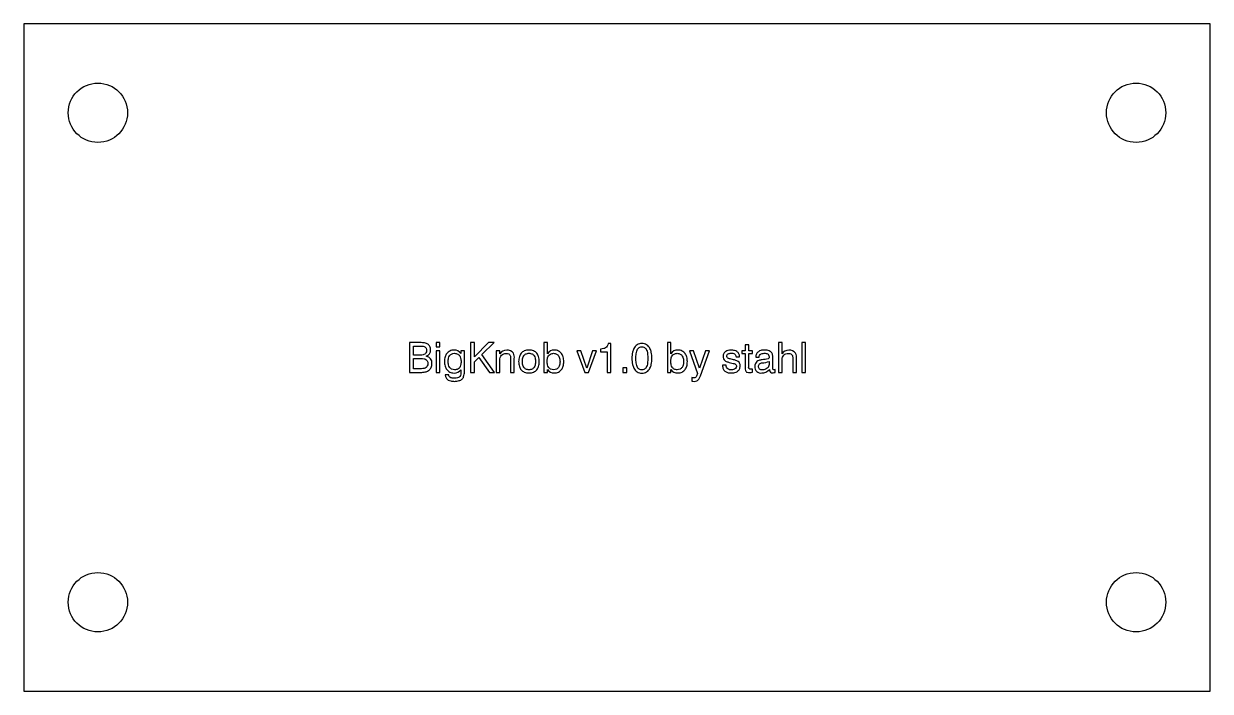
# Model space of a CAD drawing. Header units: millimetres. Extents: x -40 to 40, y -22.5 to 22.5.
import ezdxf

# ---------------------------------------------------------------- set-up
doc = ezdxf.new("R2010")
doc.units = ezdxf.units.MM
doc.layers.get('0').update_dxf_attribs({"lineweight": 25, "true_color": 0xffffff})
doc.layers.add('docu', color=178, linetype='Continuous', lineweight=25, true_color=0x000000)
doc.layers.add('engraving', color=2, linetype='Continuous', lineweight=25, true_color=0xffff00)

msp = doc.modelspace()

# ---------------------------------------------------------------- linework, layer by layer
for centre in [(-35, 16.5), (35, 16.5), (-35, -16.5), (35, -16.5)]:
    msp.add_circle(centre, 2)
at = {"layer": 'docu'}
for p, q in [((40, 22.5), (-40, 22.5)), ((-40, 22.5), (-40, -22.5)), ((40, -22.5), (40, 22.5)), ((-40, -22.5), (40, -22.5))]:
    msp.add_line(p, q, dxfattribs=at)
at = {"layer": 'engraving', "flags": 128}
for points in [[(-14, -1), (-13.152, -1, 0.074882), (-12.869, -0.957, 0.096918), (-12.674, -0.853, 0.118225), (-12.531, -0.664, 0.104034), (-12.475, -0.402, 0.391622), (-12.857, 0.079, 0.331877), (-12.57, 0.513, 0.113289), (-12.625, 0.751, 0.138339), (-12.758, 0.901, 0.086812), (-12.921, 0.97, 0.055888), (-13.193, 1), (-14, 1)], [(-4.936, -1), (-4.696, -1), (-4.696, -0.816, 0.252204), (-4.224, -1.044, 0.113758), (-3.945, -0.98, 0.121086), (-3.738, -0.808, 0.089868), (-3.63, -0.589, 0.069413), (-3.587, -0.277, 0.0688), (-3.63, 0.038, 0.088788), (-3.738, 0.26, 0.120987), (-3.947, 0.437, 0.115561), (-4.226, 0.502, 0.262674), (-4.696, 0.252), (-4.696, 1), (-4.936, 1)], [(-0.663, -1), (-0.41, -1), (-0.41, 0.944), (-0.599, 0.944, -0.101113), (-0.66, 0.759, -0.127078), (-0.77, 0.647, -0.082205), (-0.898, 0.596, -0.05174), (-1.114, 0.572), (-1.114, 0.374), (-0.663, 0.374)], [(1.008, -0.057, 0.045736), (1.046, -0.464, 0.069596), (1.131, -0.72, 0.140346), (1.354, -0.964, 0.13896), (1.676, -1.056, 0.138179), (2, -0.964, 0.140526), (2.224, -0.72, 0.070002), (2.309, -0.465, 0.045922), (2.347, -0.057, 0.045831), (2.309, 0.351, 0.069702), (2.224, 0.608, 0.140298), (1.999, 0.853, 0.138804), (1.676, 0.944, 0.139642), (1.355, 0.853, 0.140141), (1.131, 0.606, 0.069243), (1.046, 0.35, 0.045619)], [(3.395, -1), (3.634, -1), (3.634, -0.816, 0.252204), (4.107, -1.044, 0.113758), (4.386, -0.98, 0.121086), (4.593, -0.808, 0.089868), (4.701, -0.589, 0.069413), (4.744, -0.277, 0.0688), (4.701, 0.038, 0.088788), (4.593, 0.26, 0.120987), (4.383, 0.437, 0.115561), (4.105, 0.502, 0.262674), (3.634, 0.252), (3.634, 1), (3.395, 1)], [(8.88, -0.633), (8.88, 0.26), (9.142, 0.26), (9.142, 0.455), (8.88, 0.455), (8.88, 0.861), (8.635, 0.861), (8.635, 0.455), (8.418, 0.455), (8.418, 0.26), (8.635, 0.26), (8.635, -0.716, 0.072591), (8.659, -0.877, 0.131999), (8.706, -0.954, 0.123195), (8.784, -0.998, 0.066516), (8.947, -1.02, 0.04398), (9.142, -0.997), (9.142, -0.789, -0.020107), (9.011, -0.797, -0.572858)], [(11.853, -1), (12.101, -1), (12.101, -0.057, 0.145342), (12.037, 0.293, 0.270986), (11.586, 0.491, 0.285096), (11.13, 0.249), (11.13, 1), (10.885, 1), (10.885, -1), (11.13, -1), (11.13, -0.141, -0.458796), (11.561, 0.274, -0.10361), (11.723, 0.24, -0.157748), (11.805, 0.167, -0.088847), (11.837, 0.08, -0.044413), (11.853, -0.104)], [(-13.727, 0.16), (-13.727, 0.772), (-13.229, 0.772, -0.052964), (-13.058, 0.754, -0.085506), (-12.959, 0.714, -0.14235), (-12.877, 0.623, -0.11357), (-12.843, 0.474, -0.112792), (-12.879, 0.315, -0.144128), (-12.965, 0.22, -0.085565), (-13.069, 0.179, -0.051929), (-13.252, 0.16)], [(-10.523, -0.822), (-10.523, -1.022, -0.091114), (-10.559, -1.218, -0.140292), (-10.638, -1.323, -0.103385), (-10.748, -1.376, -0.059504), (-10.957, -1.401, -0.036684), (-11.109, -1.389, -0.057365), (-11.204, -1.364, -0.142581), (-11.305, -1.286, -0.158408), (-11.341, -1.175), (-11.341, -1.17), (-11.58, -1.17), (-11.58, -1.181, 0.137813), (-11.526, -1.376, 0.131993), (-11.373, -1.521, 0.072847), (-11.209, -1.581, 0.051842), (-10.966, -1.607, 0.068086), (-10.634, -1.561, 0.113299), (-10.457, -1.465, 0.13016), (-10.34, -1.291, 0.082655), (-10.287, -0.969), (-10.287, 0.455), (-10.523, 0.455), (-10.523, 0.271, 0.251494), (-10.982, 0.502, 0.111107), (-11.265, 0.438, 0.11823), (-11.478, 0.267, 0.091683), (-11.593, 0.043, 0.073064), (-11.639, -0.268, 0.071665), (-11.594, -0.582, 0.090272), (-11.48, -0.807, 0.118839), (-11.267, -0.983, 0.113326), (-10.985, -1.047, 0.248865)], [(-10.955, 0.282, -0.115047), (-10.742, 0.233, -0.136747), (-10.605, 0.11, -0.085999), (-10.543, -0.039, -0.056523), (-10.515, -0.282, -0.056139), (-10.543, -0.527, -0.090395), (-10.603, -0.668, -0.140104), (-10.734, -0.78, -0.107684), (-10.952, -0.827, -0.119726), (-11.149, -0.78, -0.129076), (-11.289, -0.653, -0.08467), (-11.355, -0.502, -0.060779), (-11.383, -0.274, -0.057819), (-11.356, -0.041, -0.084113), (-11.293, 0.109, -0.1332), (-11.156, 0.234, -0.119168)], [(-7.172, -1), (-6.924, -1), (-6.924, -0.057, 0.145342), (-6.988, 0.293, 0.270986), (-7.439, 0.491, 0.26966), (-7.906, 0.243), (-7.906, 0.455), (-8.14, 0.455), (-8.14, -1), (-7.895, -1), (-7.895, -0.171, -0.476073), (-7.464, 0.274, -0.103805), (-7.303, 0.24, -0.157614), (-7.221, 0.167, -0.088571), (-7.188, 0.08, -0.044625), (-7.172, -0.104)], [(-6.632, -0.271, 0.074361), (-6.582, -0.606, 0.100837), (-6.463, -0.826, 0.120472), (-6.25, -0.982, 0.098399), (-5.934, -1.044, 0.099099), (-5.62, -0.982, 0.120678), (-5.407, -0.825, 0.10028), (-5.288, -0.605, 0.074014), (-5.239, -0.271, 0.074361), (-5.289, 0.063, 0.100837), (-5.408, 0.283, 0.120472), (-5.621, 0.439, 0.098399), (-5.937, 0.502, 0.099099), (-6.251, 0.439, 0.120678), (-6.464, 0.282, 0.10028), (-6.583, 0.062, 0.074014)], [(-6.382, -0.271, -0.061006), (-6.353, -0.033, -0.089306), (-6.285, 0.117, -0.132043), (-6.145, 0.237, -0.111878), (-5.934, 0.285, -0.114046), (-5.726, 0.237, -0.132245), (-5.587, 0.115, -0.087764), (-5.52, -0.035, -0.060195), (-5.492, -0.271, -0.060254), (-5.52, -0.508, -0.087777), (-5.587, -0.658, -0.132153), (-5.726, -0.779, -0.114065), (-5.934, -0.827, -0.112399), (-6.144, -0.78, -0.131285), (-6.285, -0.659, -0.089106), (-6.352, -0.508, -0.061436)], [(-4.705, -0.263, -0.0569), (-4.677, -0.024, -0.088202), (-4.616, 0.119, -0.137595), (-4.484, 0.235, -0.111609), (-4.274, 0.282, -0.12396), (-4.072, 0.232, -0.133348), (-3.932, 0.099, -0.08099), (-3.869, -0.055, -0.056048), (-3.842, -0.293, -0.065775), (-3.872, -0.513, -0.08848), (-3.942, -0.663, -0.124954), (-4.082, -0.782, -0.114962), (-4.276, -0.827, -0.121788), (-4.476, -0.778, -0.133095), (-4.615, -0.649, -0.082436), (-4.678, -0.497, -0.057003)], [(1.276, -0.057, -0.028032), (1.293, 0.247, -0.046473), (1.33, 0.427, -0.05628), (1.387, 0.557, -0.077836), (1.451, 0.637, -0.099901), (1.547, 0.694, -0.084967), (1.676, 0.716, -0.084124), (1.806, 0.694, -0.099871), (1.902, 0.638, -0.078621), (1.966, 0.558, -0.056773), (2.023, 0.428, -0.046373), (2.06, 0.248, -0.027727), (2.077, -0.057, -0.027796), (2.06, -0.362, -0.046639), (2.023, -0.541, -0.057285), (1.966, -0.67, -0.079213), (1.902, -0.75, -0.099361), (1.806, -0.806, -0.083189), (1.676, -0.827, -0.084172), (1.547, -0.806, -0.099551), (1.451, -0.749, -0.078292), (1.387, -0.669, -0.056691), (1.33, -0.54, -0.046696), (1.293, -0.361, -0.028083)], [(3.626, -0.263, -0.0569), (3.653, -0.024, -0.088202), (3.714, 0.119, -0.137595), (3.847, 0.235, -0.111609), (4.057, 0.282, -0.12396), (4.259, 0.232, -0.133348), (4.399, 0.099, -0.08099), (4.461, -0.055, -0.056048), (4.488, -0.293, -0.065775), (4.459, -0.513, -0.08848), (4.389, -0.663, -0.124954), (4.249, -0.782, -0.114962), (4.055, -0.827, -0.121788), (3.854, -0.778, -0.133095), (3.716, -0.649, -0.082436), (3.653, -0.497, -0.057003)], [(5.963, 0.455), (5.559, -0.722), (5.156, 0.455), (4.883, 0.455), (5.434, -1.083), (5.37, -1.256, -0.356853), (5.189, -1.375, -0.077044), (5.047, -1.353), (5.047, -1.587, 0.077804), (5.192, -1.609, 0.08697), (5.372, -1.578, 0.122946), (5.48, -1.505, 0.065472), (5.537, -1.422, 0.030429), (5.623, -1.225), (6.235, 0.455)], [(7.114, -0.527, 0.096308), (7.165, -0.766, 0.121541), (7.281, -0.922, 0.100397), (7.444, -1.008, 0.071638), (7.698, -1.044, 0.061437), (7.95, -1.013, 0.086261), (8.116, -0.94, 0.129271), (8.252, -0.786, 0.117267), (8.305, -0.566, 0.104056), (8.267, -0.387, 0.129559), (8.175, -0.271, 0.066761), (8.072, -0.214, 0.035925), (7.864, -0.149), (7.628, -0.093, -0.024361), (7.527, -0.065, -0.046537), (7.477, -0.042, -0.132836), (7.421, 0.012, -0.133673), (7.401, 0.088, -0.137258), (7.428, 0.185, -0.139064), (7.501, 0.253, -0.071045), (7.578, 0.279, -0.047224), (7.7, 0.291, -0.437527), (8.026, 0.049), (8.266, 0.049), (8.266, 0.054, 0.121302), (8.217, 0.25, 0.124062), (8.086, 0.398, 0.084462), (7.926, 0.47, 0.064381), (7.7, 0.499, 0.061659), (7.48, 0.472, 0.083448), (7.33, 0.406, 0.126446), (7.203, 0.267, 0.122695), (7.156, 0.079, 0.097367), (7.19, -0.095, 0.125776), (7.273, -0.207, 0.071165), (7.371, -0.266, 0.039732), (7.566, -0.33), (7.838, -0.399, -0.028915), (7.943, -0.431, -0.057887), (7.991, -0.456, -0.134522), (8.04, -0.511, -0.113287), (8.06, -0.597, -0.247824), (7.98, -0.748, -0.1509), (7.722, -0.827, -0.452786), (7.353, -0.527)], [(10.274, -0.805), (10.274, -0.814, 0.497803), (10.518, -1.028, 0.065857), (10.66, -1.006), (10.66, -0.816, -0.047854), (10.596, -0.825, -0.125361), (10.539, -0.81, -0.179788), (10.512, -0.779, -0.064127), (10.505, -0.75, -0.026067), (10.502, -0.677), (10.502, 0.051, 0.108169), (10.452, 0.278, 0.142097), (10.335, 0.413, 0.089463), (10.19, 0.474, 0.054626), (9.934, 0.502, 0.066377), (9.694, 0.47, 0.089259), (9.531, 0.393, 0.124618), (9.402, 0.24, 0.113906), (9.353, 0.026), (9.353, 0.015), (9.584, 0.015, -0.113449), (9.613, 0.145, -0.135723), (9.687, 0.229, -0.087382), (9.778, 0.268, -0.057738), (9.926, 0.285, -0.045284), (10.062, 0.273, -0.071001), (10.145, 0.245, -0.143308), (10.224, 0.172, -0.135036), (10.254, 0.062, -0.393764), (10.184, -0.096, -0.038169), (9.784, -0.152, 0.053896), (9.565, -0.204, 0.080999), (9.433, -0.276, 0.123409), (9.328, -0.411, 0.104473), (9.286, -0.608, 0.468986), (9.759, -1.044, 0.214932)], [(-13.727, -0.758), (-13.727, -0.063), (-13.207, -0.063, -0.048753), (-13.007, -0.082, -0.081176), (-12.893, -0.125, -0.146677), (-12.794, -0.228, -0.11789), (-12.754, -0.399, -0.103521), (-12.789, -0.569, -0.129923), (-12.876, -0.678, -0.095767), (-12.991, -0.734, -0.064962), (-13.176, -0.758)], [(10.251, -0.26), (10.251, -0.477, -0.230348), (10.135, -0.715, -0.16785), (9.801, -0.83, -0.47643), (9.539, -0.605, -0.448689), (9.79, -0.36, 0.079101)]]:
    msp.add_lwpolyline(points, format="xyb", close=True, dxfattribs=at)
for points in [[(-12.187, 0.722), (-11.942, 0.722), (-11.942, 1), (-12.187, 1)], [(-9.887, -1), (-9.617, -1), (-9.617, -0.299), (-9.308, 0.004), (-8.607, -1), (-8.27, -1), (-9.11, 0.199), (-8.292, 1), (-8.654, 1), (-9.617, 0.035), (-9.617, 1), (-9.887, 1)], [(12.471, -1), (12.718, -1), (12.718, 1), (12.471, 1)], [(-12.187, -1), (-11.942, -1), (-11.942, 0.455), (-12.187, 0.455)], [(-2.174, -1), (-1.915, -1), (-1.383, 0.455), (-1.645, 0.455), (-2.043, -0.711), (-2.449, 0.455), (-2.71, 0.455)], [(0.394, -1), (0.672, -1), (0.672, -0.697), (0.394, -0.697)]]:
    msp.add_lwpolyline(points, close=True, dxfattribs=at)

doc.saveas('drawing.dxf')
